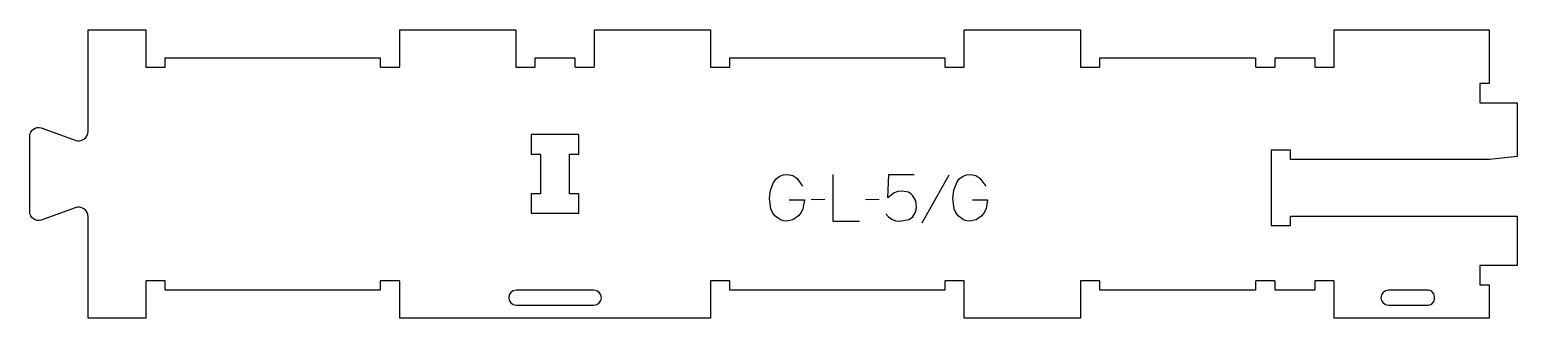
# Model space of a CAD drawing. Header units: millimetres. Extents: x -473 to 482, y -92 to 93.
import ezdxf

# ---------------------------------------------------------------- set-up
doc = ezdxf.new("R2010")
doc.units = ezdxf.units.MM
for name, color, linetype, true_color in [('1_ANYTOOL_1MMDEEP_LABELS_S', 2, 'Continuous', 0xffff00), ('3_ANYTOOL_CUTTHROUGH_INSID', 4, 'Continuous', 0x00ffff), ('4_ANYTOOL_CUTTHROUGH_OUTSI', 5, 'Continuous', 0x0000ff)]:
    doc.layers.add(name, color=color, linetype=linetype, true_color=true_color)

msp = doc.modelspace()

# ---------------------------------------------------------------- linework, layer by layer
at = {"layer": '1_ANYTOOL_1MMDEEP_LABELS_S'}
for p, q in [((117.21, -0.47), (100.03, -31.24)), ((37.67, -16.11), (28.89, -16.2)), ((72.56, -16.11), (63.77, -16.2))]:
    msp.add_line(p, q, dxfattribs=at)
for points in [[(14.79, -16.2), (24.56, -16.24), (23.54, -22.17), (22.4, -24.53), (20.83, -26.49), (17.15, -29.13), (13.16, -30.04), (11.12, -29.84), (9.18, -29.19), (5.57, -26.53), (4.07, -24.51), (3, -22), (2.14, -15.51), (2.81, -10.18), (4.8, -5.06), (6.38, -2.84), (8.41, -1.26), (10.9, -0.32), (13.84, 0), (17.1, -0.57), (19.67, -2.27), (23.36, -7.41)], [(42.81, 0), (42.81, -30), (59.91, -30)], [(76.84, -25.24), (78.64, -27.32), (80.73, -28.81), (83.12, -29.7), (85.8, -30), (91.63, -28.97), (93.91, -27.36), (95.7, -24.69), (96.41, -22.74), (96.64, -20.83), (96.04, -16.89), (94.24, -13.63), (92.91, -12.35), (91.31, -11.44), (87.3, -10.71), (84.63, -11), (82.29, -11.87), (78.04, -15.04), (78.77, 0), (94.97, 0)], [(132.43, -16.2), (142.2, -16.24), (141.18, -22.17), (140.04, -24.53), (138.47, -26.49), (134.8, -29.13), (130.8, -30.04), (128.77, -29.84), (126.82, -29.19), (123.21, -26.53), (121.71, -24.51), (120.64, -22), (119.79, -15.51), (120.45, -10.18), (122.44, -5.06), (124.02, -2.84), (126.05, -1.26), (128.54, -0.32), (131.49, 0), (134.74, -0.57), (137.31, -2.27), (141, -7.41)]]:
    msp.add_lwpolyline(points, dxfattribs=at)
at = {"layer": '3_ANYTOOL_CUTTHROUGH_INSID'}
msp.add_lwpolyline([(-144.76, 13.11), (-144.76, -12.39), (-150.76, -12.39), (-150.76, -24.89), (-120.26, -24.89), (-120.26, -12.39), (-126.26, -12.39), (-126.26, 13.11), (-120.26, 13.11), (-120.26, 25.61), (-150.76, 25.61), (-150.76, 13.11)], close=True, dxfattribs=at)
for points in [[(-160.51, -83.94), (-110.51, -83.94, 1), (-110.51, -74.44), (-160.51, -74.44, 1)], [(399.49, -83.94), (425.23, -83.94), (426, -83.85), (426.78, -83.58), (427.5, -83.13), (428.63, -81.74), (429.18, -80.04), (429.18, -78.33), (428.63, -76.63), (427.5, -75.25), (426.78, -74.79), (426, -74.52), (425.23, -74.44), (399.49, -74.44, 1)]]:
    msp.add_lwpolyline(points, format="xyb", close=True, dxfattribs=at)
at = {"layer": '4_ANYTOOL_CUTTHROUGH_OUTSI'}
msp.add_lwpolyline([(-435.26, 27.93), (-435.26, 93.06), (-398.26, 93.06), (-398.26, 69.31, 0.414214), (-398.01, 69.06), (-386.01, 69.06, 0.414214), (-385.76, 69.31), (-385.76, 75.06), (-247.76, 75.06), (-247.76, 69.31, 0.414214), (-247.51, 69.06), (-235.51, 69.06, 0.414214), (-235.26, 69.31), (-235.26, 93.06), (-160.76, 93.06), (-160.76, 69.31, 0.414214), (-160.51, 69.06), (-148.51, 69.06, 0.414214), (-148.26, 69.31), (-148.26, 75.06), (-122.76, 75.06), (-122.76, 69.31, 0.414214), (-122.51, 69.06), (-110.51, 69.06, 0.414214), (-110.26, 69.31), (-110.26, 93.06), (-35.76, 93.06), (-35.76, 69.31, 0.414214), (-35.51, 69.06), (-23.51, 69.06, 0.414214), (-23.26, 69.31), (-23.26, 75.06), (114.74, 75.06), (114.74, 69.31, 0.414214), (114.99, 69.06), (126.99, 69.06, 0.414214), (127.24, 69.31), (127.24, 93.06), (201.74, 93.06), (201.74, 69.31, 0.414214), (201.99, 69.06), (213.99, 69.06, 0.414214), (214.24, 69.31), (214.24, 75.06), (314.24, 75.06), (314.24, 69.31, 0.414214), (314.49, 69.06), (326.49, 69.06, 0.414214), (326.74, 69.31), (326.74, 75.06), (352.24, 75.06), (352.24, 69.31, 0.414214), (352.49, 69.06), (364.49, 69.06, 0.414214), (364.74, 69.31), (364.74, 93.06), (464.24, 93.06), (464.24, 58.56), (458.49, 58.56, 0.414214), (458.24, 58.31), (458.24, 46.31, 0.414214), (458.49, 46.06), (482.24, 46.06), (482.24, 11.54), (464.47, 9.65), (336.74, 9.65), (336.74, 15.4, 0.414214), (336.49, 15.65), (324.49, 15.65, 0.414214), (324.24, 15.4), (324.24, -32.6, 0.414214), (324.49, -32.85), (336.49, -32.85, 0.414214), (336.74, -32.6), (336.74, -26.85), (482.24, -26.85), (482.24, -58.44), (458.49, -58.44, 0.414214), (458.24, -58.69), (458.24, -70.69, 0.414214), (458.49, -70.94), (464.24, -70.94), (464.24, -92.44), (364.74, -92.44), (364.74, -68.69, 0.414214), (364.49, -68.44), (352.49, -68.44, 0.414214), (352.24, -68.69), (352.24, -74.44), (326.74, -74.44), (326.74, -68.69, 0.414214), (326.49, -68.44), (314.49, -68.44, 0.414214), (314.24, -68.69), (314.24, -74.44), (214.24, -74.44), (214.24, -68.69, 0.414214), (213.99, -68.44), (201.99, -68.44, 0.414214), (201.74, -68.69), (201.74, -92.44), (127.24, -92.44), (127.24, -68.69, 0.414214), (126.99, -68.44), (114.99, -68.44, 0.414214), (114.74, -68.69), (114.74, -74.44), (-23.26, -74.44), (-23.26, -68.69, 0.414214), (-23.51, -68.44), (-35.51, -68.44, 0.414214), (-35.76, -68.69), (-35.76, -92.44), (-235.26, -92.44), (-235.26, -68.69, 0.414214), (-235.51, -68.44), (-247.51, -68.44, 0.414214), (-247.76, -68.69), (-247.76, -74.44), (-385.76, -74.44), (-385.76, -68.69, 0.414214), (-386.01, -68.44), (-398.01, -68.44, 0.414214), (-398.26, -68.69), (-398.26, -92.44), (-435.26, -92.44), (-435.26, -27.3, 0.522099), (-443.68, -21.44), (-465.37, -29.45, -0.501976), (-472.76, -23.94), (-472.76, 24.57, -0.501977), (-465.37, 30.08), (-443.68, 22.06, 0.522094)], format="xyb", close=True, dxfattribs=at)

doc.saveas('drawing.dxf')
